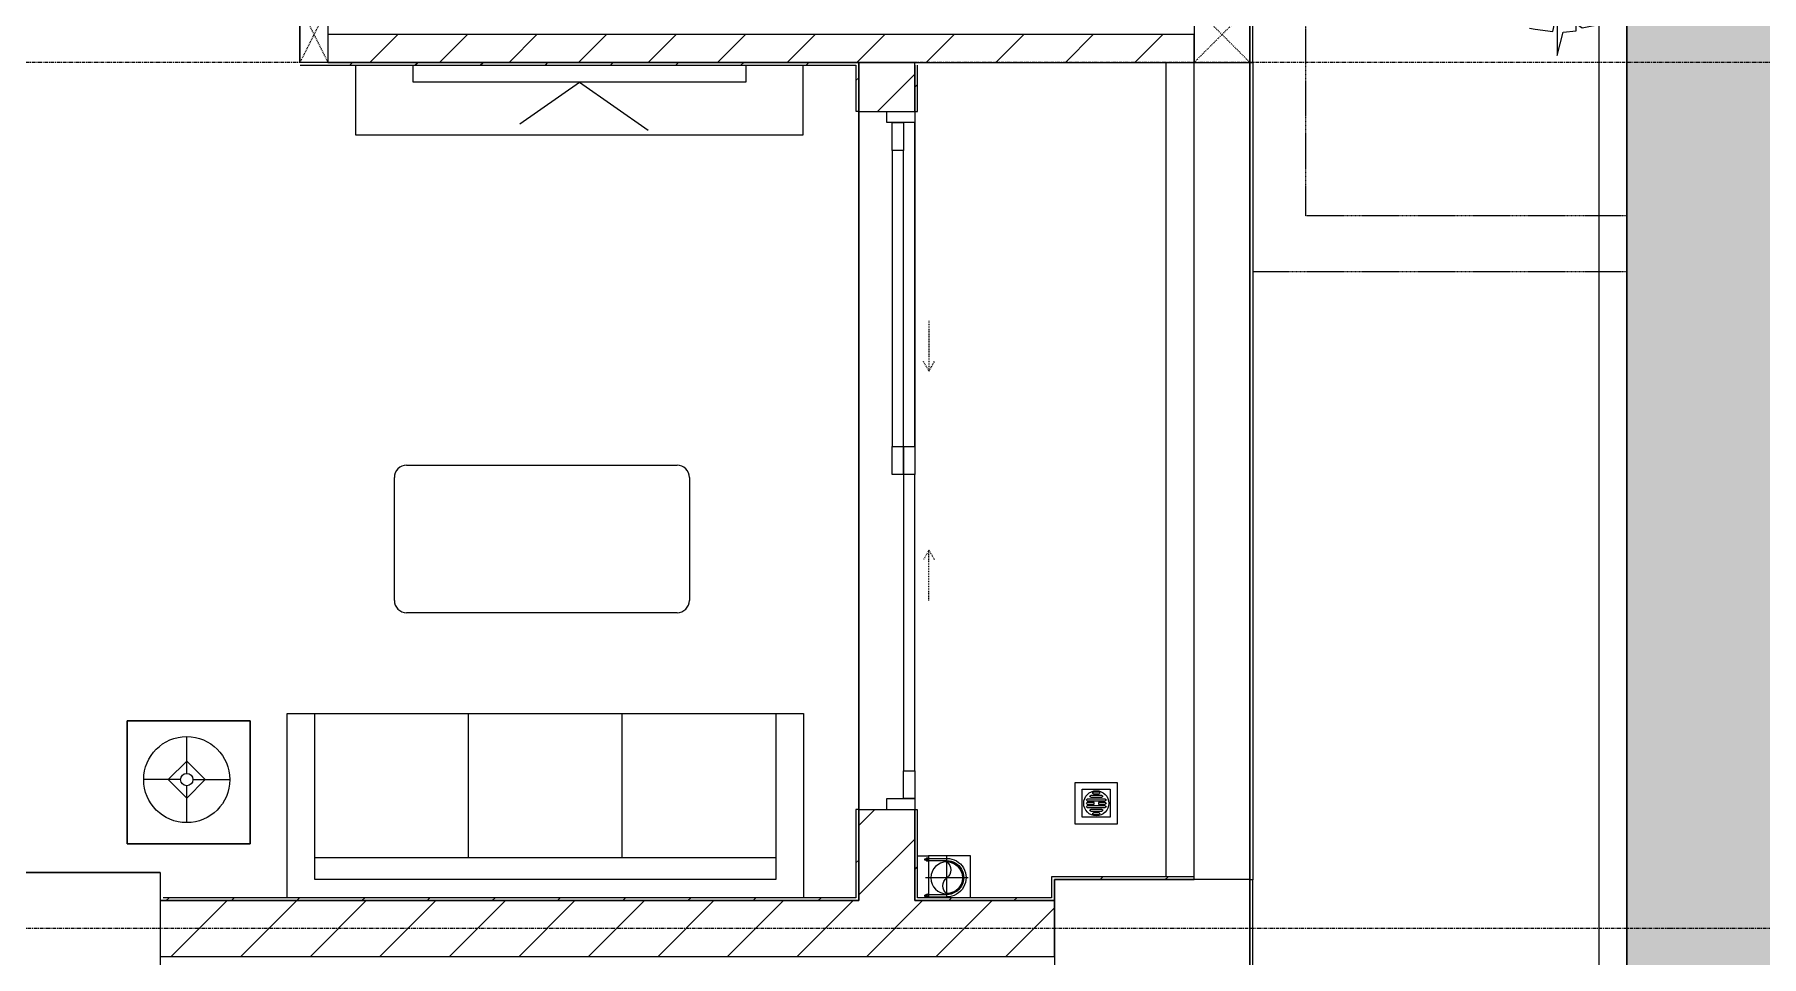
# Model space of a CAD drawing. Header units: millimetres. Extents: x 5357 to 201988, y -16345 to 109895.
# Drawn here: x 122903 to 129083, y 45237 to 48537 of the extents above; entities that cross this region are included whole.
import ezdxf

# ---------------------------------------------------------------- set-up
doc = ezdxf.new("R2010")
doc.units = ezdxf.units.MM
for name, pattern in [('Dash', [6, 3, -3]), ('Grid Line', [22.225, 12.7, -3.175, 3.175, -3.175]), ('IMPORT-CENTER _3_', [10.16, 6.35, -1.27, 1.27, -1.27]), ('IMPORT-NCV_MAT BANG DAM SAN TANG 1$0$BEAM HIDEN_DBIM', [1.5875, 1.058333, -0.529167])]:
    doc.linetypes.add(name, pattern=pattern)
for name, color, linetype, lineweight in [('0-1', 7, 'Continuous', 5), ('A-CLNG', 13, 'Continuous', 9), ('A-DETL-GENF-5', 254, 'Continuous', 9), ('A-DETL-THIN', 151, 'Continuous', 9), ('A-DOOR', 31, 'Continuous', 9), ('A-DOOR-FRAM', 31, 'Continuous', 9), ('A-DOOR-HDLN', 31, 'Dash', 9), ('A-FLOR', 192, 'Continuous', 9), ('A-FLOR-1', 10, 'Continuous', 9), ('A-FLOR-2', 53, 'Continuous', 9), ('A-WALL', 113, 'Continuous', 9), ('A-WALL-1', 9, 'Continuous', 18), ('A-WALL-4', 113, 'Continuous', 18), ('A-WALL-PATT-1', 10, 'Continuous', 9), ('A-WALL-PATT-2', 53, 'Continuous', 9), ('A-WALL-PATT-3', 111, 'Continuous', 9), ('G-IMPT', 8, 'Continuous', 9), ('G-IMPT-2', 8, 'IMPORT-CENTER _3_', 9), ('G-IMPT-3', 8, 'IMPORT-NCV_MAT BANG DAM SAN TANG 1$0$BEAM HIDEN_DBIM', 9), ('I-FURN', 30, 'Continuous', 9), ('I-FURN-1', 53, 'Continuous', 9), ('I-WALL-1', 9, 'Continuous', 18), ('L-PLNT', 71, 'Continuous', 9), ('M-EQPM', 50, 'Continuous', 9), ('S-COLS-2', 9, 'Continuous', 18), ('S-COLS-3', 10, 'Continuous', 9), ('S-COLS-4', 53, 'Continuous', 9), ('S-COLS-5', 52, 'Continuous', 18), ('S-COLS-6', 52, 'Dash', 9), ('S-COLS-HDLN', 52, 'Dash', 9), ('S-COLS-HDLN-1', 53, 'Dash', 9), ('S-GRID-1', 1, 'Grid Line', 9)]:
    doc.layers.add(name, color=color, linetype=linetype, lineweight=lineweight)
pattern_1 = [(45, (0, 0), (-124.4508, 124.4508), [])]
pattern_2 = [(45, (0, 0), (-116.67262, 116.67262), [])]

# ---------------------------------------------------------------- blocks, each defined once
blk = doc.blocks.new('M_Concrete-Rectangular-Column2 - 400x1300-812637-TKCS_MB SÂN ĐƯỜNG NỘI BỘ')
at = {"layer": 'S-COLS-2'}
for p, q in [((-650, 200), (650, 200)), ((-650, -200), (-650, 200)), ((650, 200), (650, -200)), ((650, -200), (-650, -200))]:
    blk.add_line(p, q, dxfattribs=at)
blk = doc.blocks.new('NCV_TKTC_KET CAU_rvt-1-TKCS_MB SÂN ĐƯỜNG NỘI BỘ')
at = {"layer": 'A-FLOR-1'}
blk.add_line((124752.6, 45236.9), (126552.6, 45236.9), dxfattribs=at)
at = {"layer": 'S-COLS-2'}
for p, q in [((127252.6, 45511.9), (126552.6, 45511.9)), ((126552.6, 45511.9), (126552.6, 45161.9)), ((127252.6, 45161.9), (127252.6, 45511.9))]:
    blk.add_line(p, q, dxfattribs=at)
at = {"layer": 'S-COLS-3'}
blk.add_blockref('M_Concrete-Rectangular-Column2 - 400x1300-812637-TKCS_MB SÂN ĐƯỜNG NỘI BỘ', (122702.6, 45336.9), dxfattribs=at)
blk = doc.blocks.new('G1_SOF - BO TRU - 100x200-V107-TKCS_MB SÂN ĐƯỜNG NỘI BỘ')
at = {"layer": 'S-COLS-2'}
for p, q in [((-50, 100), (50, 100)), ((-50, -100), (-50, 100)), ((50, 100), (50, -100)), ((50, -100), (-50, -100))]:
    blk.add_line(p, q, dxfattribs=at)
at = {"layer": 'S-COLS-HDLN-1'}
for p, q in [((50, -100), (-50, 100)), ((-50, -100), (50, 100))]:
    blk.add_line(p, q, dxfattribs=at)
blk = doc.blocks.new('LOBBY_SOFA_1 - LOBBY_SOFA_1-851489-TKCS_MB SÂN ĐƯỜNG NỘI BỘ')
at = {"layer": 'I-FURN'}
for p, q in [((-2128.3, 1548.5), (-1160.3, 1548.5)), ((-2172.3, 1064.5), (-2172.3, 1504.5)), ((-1116.3, 1504.5), (-1116.3, 1064.5)), ((-1160.3, 1020.5), (-2128.3, 1020.5)), ((-2688.2, 633.5), (-3128.2, 633.5)), ((-3128.2, 633.5), (-3128.2, 193.5)), ((-2688.2, 193.5), (-2688.2, 633.5)), ((-2556, 660), (-708, 660)), ((-2556, 0), (-2556, 660)), ((-2457, 66), (-2457, 660)), ((-1907, 143), (-1907, 660)), ((-1357, 143), (-1357, 660)), ((-807, 660), (-807, 66)), ((-708, 660), (-708, 0)), ((-2915.4, 445), (-2915.4, 577)), ((-2981.4, 423), (-2915.4, 489)), ((-2915.4, 489), (-2849.4, 423)), ((-2937.4, 423), (-3069.4, 423)), ((-2915.4, 357), (-2981.4, 423)), ((-2849.4, 423), (-2915.4, 357)), ((-2915.4, 269), (-2915.4, 401)), ((-2893.4, 423), (-2761.4, 423)), ((-3128.2, 193.5), (-2688.2, 193.5)), ((-807, 143), (-2457, 143)), ((-807, 66), (-2457, 66))]:
    blk.add_line(p, q, dxfattribs=at)
for radius in [154, 22]:
    blk.add_circle((-2915.4, 423), radius, dxfattribs=at)
for centre, start, end in [((-2128.3, 1504.5), 90, 180), ((-1160.3, 1504.5), 0, 90), ((-2128.3, 1064.5), 180, 270), ((-1160.3, 1064.5), 270, 0)]:
    blk.add_arc(centre, 44, start, end, dxfattribs=at)
at = {"layer": 'I-FURN-1'}
for p, q in [((-2128.3, 1548.5), (-1160.3, 1548.5)), ((-2172.3, 1064.5), (-2172.3, 1504.5)), ((-1116.3, 1504.5), (-1116.3, 1064.5)), ((-1160.3, 1020.5), (-2128.3, 1020.5)), ((-3128.2, 633.5), (-2688.2, 633.5)), ((-3128.2, 193.5), (-3128.2, 633.5)), ((-2688.2, 633.5), (-2688.2, 193.5)), ((-2556, 660), (-708, 660)), ((-2556, 0), (-2556, 660)), ((-708, 660), (-708, 0)), ((-2688.2, 193.5), (-3128.2, 193.5))]:
    blk.add_line(p, q, dxfattribs=at)
for centre, start, end in [((-2128.3, 1504.5), 90, 180), ((-1160.3, 1504.5), 0, 90), ((-2128.3, 1064.5), 180, 270), ((-1160.3, 1064.5), 270, 0)]:
    blk.add_arc(centre, 44, start, end, dxfattribs=at)
blk = doc.blocks.new('RES_BAN AN - RES_BAN AN-850636-TKCS_MB SÂN ĐƯỜNG NỘI BỘ')
at = {"layer": 'I-FURN-1'}
for p, q in [((0, 250), (1600, 250)), ((0, 0), (0, 250)), ((1600, 250), (1600, 0))]:
    blk.add_line(p, q, dxfattribs=at)
blk = doc.blocks.new('KE TIVI-2 - KE TIVI-2-850637-TKCS_MB SÂN ĐƯỜNG NỘI BỘ')
at = {"layer": 'I-FURN-1'}
for p, q in [((0, 60), (-245.7, 232.1)), ((213, 209.1), (0, 60)), ((-595.6, 60), (595.6, 60)), ((-595.6, 0), (-595.6, 60)), ((595.6, 60), (595.6, 0))]:
    blk.add_line(p, q, dxfattribs=at)
blk = doc.blocks.new('NCV_TKTC_TANG 1_rvt-1-TKCS_MB SÂN ĐƯỜNG NỘI BỘ')
at = {"layer": 'A-WALL-PATT-1'}
h = blk.add_hatch(dxfattribs=at)
h.set_pattern_fill('FP_1', color=256, style=0, pattern_type=2)
h.set_pattern_definition(pattern_1)
h.paths.add_polyline_path([(125852.6, 48436.9), (127052.6, 48436.9), (127052.6, 48536.9), (123952.6, 48536.9), (123952.6, 48436.9), (125190.1, 48436.9)])
at = {"layer": 'A-WALL-PATT-2'}
h = blk.add_hatch(dxfattribs=at)
h.set_pattern_fill('FP_2', color=256, style=0, pattern_type=2)
h.set_pattern_definition(pattern_2)
h.paths.add_polyline_path([(124052.9, 48426.9), (125852.6, 48426.9), (125852.6, 48436.9), (123852.9, 48435.8), (123852.9, 48426.9), (123979.7, 48426.9)])
h = blk.add_hatch(dxfattribs=at)
h.set_pattern_fill('FP_2', color=256, style=0, pattern_type=2)
h.set_pattern_definition(pattern_2)
h.paths.add_polyline_path([(125845.9, 45446.9), (125852.6, 45446.9), (125852.6, 45762.4), (125842.6, 45760.3), (125842.6, 45446.9)])
h.paths.add_polyline_path([(125842.6, 48262.4), (125852.6, 48262.4), (125852.6, 48426.9), (125842.6, 48426.9)])
h = blk.add_hatch(dxfattribs=at)
h.set_pattern_fill('FP_2', color=256, style=0, pattern_type=2)
h.set_pattern_definition(pattern_2)
h.paths.add_polyline_path([(126052.6, 45436.9), (126062.6, 45438.4), (126062.6, 45761.9), (126052.6, 45760.3), (126052.6, 45446.9)])
h.paths.add_polyline_path([(126052.6, 48261.9), (126062.6, 48261.9), (126062.6, 48426.9), (126052.6, 48426.9)])
h = blk.add_hatch(dxfattribs=at)
h.set_pattern_fill('FP_2', color=256, style=0, pattern_type=2)
h.set_pattern_definition(pattern_2)
h.paths.add_polyline_path([(127052.6, 45511.9), (127052.6, 45521.9), (126542.6, 45521.9), (126542.6, 45511.9), (127052.4, 45511.9)])
h = blk.add_hatch(dxfattribs=at)
h.set_pattern_fill('FP_2', color=256, style=0, pattern_type=2)
h.set_pattern_definition(pattern_2)
h.paths.add_polyline_path([(124201.8, 45436.9), (125852.6, 45436.9), (125852.6, 45446.9), (123352.6, 45446.9), (123352.6, 45436.9), (123979.7, 45436.9)])
h = blk.add_hatch(dxfattribs=at)
h.set_pattern_fill('FP_2', color=256, style=0, pattern_type=2)
h.set_pattern_definition(pattern_2)
h.paths.add_polyline_path([(126400.6, 45436.9), (126552.6, 45436.9), (126552.6, 45446.9), (126062.6, 45446.9), (126062.6, 45436.9)])
at = {"layer": 'A-FLOR-1'}
for p, q in [((123852.6, 48636.9), (123852.6, 48436.9)), ((125852.6, 48260.3), (125852.6, 45762.4)), ((125852.6, 45762.4), (125852.6, 48260.3)), ((123352.6, 45536.9), (122052.6, 45536.9))]:
    blk.add_line(p, q, dxfattribs=at)
at = {"layer": 'A-FLOR-2'}
for p, q in [((125852.6, 45762.4), (125852.6, 48261.9)), ((125952.6, 48260.3), (125852.6, 48260.3)), ((125852.6, 48260.3), (125852.6, 45762.4)), ((126052.6, 47061.9), (126052.6, 48221.9))]:
    blk.add_line(p, q, dxfattribs=at)
at = {"layer": 'A-WALL-1'}
for p, q in [((127052.6, 48536.9), (123952.6, 48536.9)), ((127052.6, 48436.9), (127052.6, 48536.9)), ((123952.6, 48436.9), (127052.6, 48436.9))]:
    blk.add_line(p, q, dxfattribs=at)
at = {"layer": 'I-WALL-1'}
for p, q in [((123852.9, 48426.9), (125842.6, 48426.9)), ((125852.6, 48436.9), (123952.6, 48436.9)), ((125842.6, 48426.9), (125842.6, 48262.4)), ((125852.6, 48426.9), (125852.6, 48436.9)), ((125852.6, 48262.4), (125852.6, 48426.9)), ((126052.6, 48426.9), (126052.6, 48261.9)), ((126062.6, 48261.9), (126062.6, 48426.9)), ((125842.6, 48262.4), (125852.6, 48262.4)), ((126052.6, 48261.9), (126062.6, 48261.9)), ((125842.6, 45762.4), (125842.6, 45446.9)), ((125852.6, 45762.4), (125842.6, 45762.4)), ((125852.6, 45446.9), (125852.6, 45762.4)), ((126052.6, 45761.9), (126052.6, 45436.9)), ((126062.6, 45761.9), (126052.6, 45761.9)), ((126062.6, 45446.9), (126062.6, 45761.9)), ((127052.6, 45521.9), (126542.6, 45521.9)), ((126542.6, 45521.9), (126542.6, 45511.9)), ((126542.6, 45511.9), (126542.6, 45446.9)), ((126552.6, 45511.9), (127052.6, 45511.9)), ((126552.6, 45446.9), (126552.6, 45511.9)), ((127052.6, 45511.9), (127052.6, 45521.9)), ((123352.6, 45436.9), (125852.6, 45436.9)), ((125842.6, 45446.9), (123362.6, 45446.9)), ((125852.6, 45436.9), (125852.6, 45446.9)), ((126052.6, 45436.9), (126062.6, 45436.9)), ((126542.6, 45446.9), (126062.6, 45446.9)), ((126062.6, 45436.9), (126552.6, 45436.9)), ((126552.6, 45436.9), (126552.6, 45446.9))]:
    blk.add_line(p, q, dxfattribs=at)
at = {"layer": 'I-FURN-1', "rotation": 180}
for name, p in [('RES_BAN AN - RES_BAN AN-850636-TKCS_MB SÂN ĐƯỜNG NỘI BỘ', (125652.9, 48426.9)), ('KE TIVI-2 - KE TIVI-2-850637-TKCS_MB SÂN ĐƯỜNG NỘI BỘ', (124852.9, 48426.9))]:
    blk.add_blockref(name, p, dxfattribs=at)
at = {"layer": 'I-FURN-1'}
blk.add_blockref('LOBBY_SOFA_1 - LOBBY_SOFA_1-851489-TKCS_MB SÂN ĐƯỜNG NỘI BỘ', (126362.6, 45446.9), dxfattribs=at)
at = {"layer": 'S-COLS-4', "rotation": 180}
blk.add_blockref('G1_SOF - BO TRU - 100x200-V107-TKCS_MB SÂN ĐƯỜNG NỘI BỘ', (123902.6, 48536.9), dxfattribs=at)
blk = doc.blocks.new('TKTC_XREF_251221_MB TANG 1 - TKTC_XREF_260130_MB TANG 1_dwg_THU NUOC - THU NUOC-444531-TKCS_MB TẦNG 1-4202124-TKCS_MB SÂN ĐƯỜNG NỘI BỘ')
at = {"layer": 'M-EQPM'}
for p, q in [((-23.3, 10.8), (40.9, 10.8)), ((40.9, 4.8), (-23.3, 4.8)), ((-11, 23.3), (28.5, 23.3)), ((28.5, 17.3), (-11, 17.3)), ((-1.1, 35.6), (18.5, 35.6)), ((18.5, 29.6), (-1.1, 29.6)), ((-23.3, -13.6), (40.9, -13.6)), ((40.9, -19.6), (-23.3, -19.6)), ((-11, -26.1), (28.5, -26.1)), ((28.5, -32.1), (-11, -32.1)), ((-1.1, -38.5), (18.5, -38.5)), ((18.5, -44.5), (-1.1, -44.5))]:
    blk.add_line(p, q, dxfattribs=at)
at = {"layer": 'M-EQPM', "flags": 128}
for points in [[(83.7, -79.4), (83.7, 70.6), (-66.3, 70.6), (-66.3, -79.4)], [(58.7, -54.4), (58.7, 45.6), (-41.3, 45.6), (-41.3, -54.4)]]:
    blk.add_lwpolyline(points, close=True, dxfattribs=at)
for points in [[(-23.3, -1.2), (0.7, -1.2), (0.7, -7.2), (-23.3, -7.2)], [(40.9, -7.2), (16.7, -7.2), (16.7, -1.2), (40.9, -1.2)]]:
    blk.add_lwpolyline(points, dxfattribs=at)
at = {"layer": 'M-EQPM'}
for centre, radius, start, end in [((8.7, -4.4), 45, 360, 180), ((8.7, -4.4), 45, 360, 180), ((-23.3, 7.8), 3, 90, 270), ((-11, 20.3), 3, 90, 270), ((-1.1, 32.6), 3, 90, 270), ((18.5, 32.6), 3, 270, 90), ((28.5, 20.3), 3, 270, 90), ((40.9, 7.8), 3, 270, 90), ((8.7, -4.4), 45, 180, 360), ((8.7, -4.4), 45, 180, 360), ((-23.3, -4.2), 3, 90, 270), ((-23.3, -16.6), 3, 90, 270), ((-11, -29.1), 3, 90, 270), ((-1.1, -41.5), 3, 90, 270), ((18.5, -41.5), 3, 270, 90), ((28.5, -29.1), 3, 270, 90), ((40.9, -4.2), 3, 270, 90), ((40.9, -16.6), 3, 270, 90)]:
    blk.add_arc(centre, radius, start, end, dxfattribs=at)
blk = doc.blocks.new('TKTC_XREF_251221_MB TANG 1 - TKTC_XREF_260130_MB TANG 1_dwg_CUM U_DN100-V301-TKCS_MB SÂN ĐƯỜNG NỘI BỘ')
at = {"layer": 'G-IMPT'}
for p, q in [((-79.1, 66.6), (-79.1, 63.4)), ((-76.6, 66.6), (-76.6, 63.4)), ((-74.6, 66.6), (-74.6, 63.4)), ((-72.7, 69.3), (-72.7, 60.7)), ((-66.9, 67.9), (-71.7, 67.9)), ((-66.9, 62.1), (-71.7, 62.1)), ((-66.9, 70.8), (-66.9, 72.7)), ((-65, 69), (0, 69)), ((-72.7, -60.7), (-72.7, -69.3)), ((-79.1, -63.4), (-79.1, -66.6)), ((-76.6, -63.4), (-76.6, -66.6)), ((-74.6, -63.4), (-74.6, -66.6)), ((-66.9, -62.1), (-71.7, -62.1)), ((-66.9, -67.9), (-71.7, -67.9)), ((-65, -69), (0, -69))]:
    blk.add_line(p, q, dxfattribs=at)
at = {"layer": 'G-IMPT', "flags": 128}
for points in [[(-72.7, 67.6), (-78.1, 67.6), (-78.1, 62.4), (-72.7, 62.4)], [(-71.7, 59.2), (-66.9, 59.2), (-66.9, 70.8), (-71.7, 70.8)], [(-65, 72.5), (-65, 57.3), (-66.9, 57.3), (-66.9, 59.2)], [(-65, 61), (0, 61), (0, 57)], [(-71.7, -70.8), (-66.9, -70.8), (-66.9, -59.2), (-71.7, -59.2)], [(-66.9, -59.2), (-66.9, -57.3), (-65, -57.3), (-65, -72.7), (-66.9, -72.7), (-66.9, -70.8)], [(-65, -61), (0, -61), (0, -57)], [(-72.7, -62.4), (-78.1, -62.4), (-78.1, -67.6), (-72.7, -67.6)]]:
    blk.add_lwpolyline(points, dxfattribs=at)
at = {"layer": 'G-IMPT'}
for centre, radius, start, end in [((-78.1, 66.6), 0.96, 90, 180), ((-78.1, 63.4), 0.96, 180, 270), ((-71.1, 69.3), 1.56, 112.61986, 247.38014), ((-67.9, 65), 4.8, 143.1301, 216.8699), ((-71.1, 60.7), 1.56, 112.61986, 247.38014), ((0, 0), 69, 270, 90), ((0, 0), 61, 270, 90), ((0, 0), 57, 270, 90), ((-71.1, -60.7), 1.56, 112.61986, 247.38014), ((-78.1, -63.4), 0.96, 90, 180), ((-78.1, -66.6), 0.96, 180, 270), ((-67.9, -65), 4.8, 143.1301, 216.8699), ((-71.1, -69.3), 1.56, 112.61986, 247.38014)]:
    blk.add_arc(centre, radius, start, end, dxfattribs=at)
blk = doc.blocks.new('TKTC_XREF_251221_MB TANG 1 - TKTC_XREF_260130_MB TANG 1_dwg_$cc-V302-TKCS_MB SÂN ĐƯỜNG NỘI BỘ')
at = {"layer": 'G-IMPT'}
blk.add_circle((0, 0), 0.5, dxfattribs=at)
for centre, radius, start, end in [((0, 0), 0.5, 90, 270), ((0.188, 0.25), 0.313, 126.8699, 233.1301), ((-0.188, -0.25), 0.313, 306.8699, 53.1301)]:
    blk.add_arc(centre, radius, start, end, dxfattribs=at)
at = {"layer": 'G-IMPT-2'}
for p, q in [((0, -0.628), (0, 0.673)), ((-0.673, 0), (0.673, 0))]:
    blk.add_line(p, q, dxfattribs=at)
blk = doc.blocks.new('TKTC_XREF_251221_MB TANG 1 - TKTC_XREF_260130_MB TANG 1_dwg-4202109-TKCS_MB SÂN ĐƯỜNG NỘI BỘ')
at = {"layer": 'G-IMPT', "flags": 128}
for points in [[(-77089.1, -355749.4), (-77049.2, -355749.7), (-77049.2, -355899.7)], [(-76899.4, -355899.7), (-76899.4, -355749.5), (-77049.1, -355749.5), (-77049.1, -355899.7)]]:
    blk.add_lwpolyline(points, dxfattribs=at)
at = {"extrusion": (0, 0, -1), "zscale": -1}
blk.add_blockref('TKTC_XREF_251221_MB TANG 1 - TKTC_XREF_260130_MB TANG 1_dwg_THU NUOC - THU NUOC-444531-TKCS_MB TẦNG 1-4202124-TKCS_MB SÂN ĐƯỜNG NỘI BỘ', (76440.4, -355557), dxfattribs=at)
at = {"extrusion": (0, 0, -1)}
for name, p, xscale, yscale, zscale, rotation in [('TKTC_XREF_251221_MB TANG 1 - TKTC_XREF_260130_MB TANG 1_dwg_CUM U_DN100-V301-TKCS_MB SÂN ĐƯỜNG NỘI BỘ', (76984.1, -355827.4), 0.9975000000000006, 0.9975000000000006, -0.9975000000000006, 180.000991338195), ('TKTC_XREF_251221_MB TANG 1 - TKTC_XREF_260130_MB TANG 1_dwg_$cc-V302-TKCS_MB SÂN ĐƯỜNG NỘI BỘ', (76984.1, -355828.3), 113.7150000000073, 113.7150000000073, -113.7150000000073, 359.9990086636432)]:
    blk.add_blockref(name, p, dxfattribs=dict(at, xscale=xscale, yscale=yscale, zscale=zscale, rotation=rotation))
blk = doc.blocks.new('TKTC_XREF_251221_MB TANG 1 - TKTC_XREF_251221_MB TANG 1-2038492-TKCS_MB SÂN ĐƯỜNG NỘI BỘ')
blk.add_blockref('TKTC_XREF_251221_MB TANG 1 - TKTC_XREF_260130_MB TANG 1_dwg-4202109-TKCS_MB SÂN ĐƯỜNG NỘI BỘ', (169499.1, 384109.7))
blk = doc.blocks.new('CAY MAI VAN PHUC - CAY DUC SOC_dwg-2256080-TKCS_MB SÂN ĐƯỜNG NỘI BỘ')
at = {"layer": 'G-IMPT', "flags": 128}
for points in [[(458.4, 173.8), (438.5, 240.3), (365.3, 207.1), (538.2, 340), (411.9, 266.9)], [(-126.1, -465.5), (-100.2, -470.7), (-19.9, -481.4), (-0.5, -390.9), (-0.5, -590.3), (26.2, -484), (86, -477.3), (86, -444.1), (112.6, -464), (212.4, -444.1), (192.4, -404.2), (225.7, -417.5), (278.9, -384.3), (199.1, -191.6), (305.5, -371), (338.7, -337.8), (312.1, -291.3), (365.3, -324.5), (405.2, -264.7), (498.3, -311.2), (425.2, -244.8), (451.8, -204.9), (405.2, -171.7), (471.7, -191.6), (465.1, -171.7), (485, -98.6), (491.7, -25.5), (272.2, -25.5), (677.9, -18.8), (491.7, -5.6), (478.4, 54.2), (391.9, 54.2), (478.4, 74.2), (458.8, 172.2)]]:
    blk.add_lwpolyline(points, dxfattribs=at)
blk = doc.blocks.new('CAY MAI VAN PHUC - CAY BONG TRANG-2256081-TKCS_MB SÂN ĐƯỜNG NỘI BỘ')
at = {"xscale": 0.7894736842105263, "yscale": 0.7894736842105263, "zscale": 0.7894736842105263}
blk.add_blockref('CAY MAI VAN PHUC - CAY DUC SOC_dwg-2256080-TKCS_MB SÂN ĐƯỜNG NỘI BỘ', (0, 0), dxfattribs=at)
blk = doc.blocks.new('TKCS_NAP THAM BE TU HOAI 1_260107 - TKCS_XREF_251221_NAP THAM BE TU HOAI 1_dwg-V990-TKCS_MB SÂN ĐƯỜNG NỘI BỘ')
at = {"layer": 'G-IMPT'}
for p, q in [((-169657.4, 148869.5), (-170240.8, 148286.2)), ((-170240.8, 148869.5), (-169657.4, 148286.2)), ((-169657.4, 147068), (-170240.7, 146484.6)), ((-170240.7, 147068), (-169657.4, 146484.6))]:
    blk.add_line(p, q, dxfattribs=at)
at = {"layer": 'G-IMPT', "flags": 128}
for points in [[(-169649.1, 148277.8), (-170249.1, 148277.8), (-170249.1, 148877.8), (-169649.1, 148877.8)], [(-169699.1, 148327.8), (-170199.1, 148327.8), (-170199.1, 148827.8), (-169699.1, 148827.8)], [(-169649, 146476.3), (-170249, 146476.3), (-170249, 147076.3), (-169649, 147076.3)], [(-169699, 146526.3), (-170199, 146526.3), (-170199, 147026.3), (-169699, 147026.3)]]:
    blk.add_lwpolyline(points, close=True, dxfattribs=at)
at = {"layer": 'G-IMPT-3'}
for p, q in [((-170848, 147227.9), (-169699, 147227.9)), ((-170848, 147027.9), (-169699, 147027.9)), ((-170848, 144227.9), (-169509, 144227.9))]:
    blk.add_line(p, q, dxfattribs=at)
at = {"layer": 'G-IMPT-3', "flags": 128}
for points in [[(-169499, 148277.5), (-169499, 149027.9), (-170848, 149027.9)], [(-170848, 144427.9), (-169699, 144427.9), (-169699, 148827.9), (-170848, 148827.9)]]:
    blk.add_lwpolyline(points, dxfattribs=at)
blk = doc.blocks.new('TKCS_NAP THAM BE TU HOAI 1_260107 - NẮP THĂM BỂ XLNT-2658699-TKCS_MB SÂN ĐƯỜNG NỘI BỘ')
at = {"extrusion": (0, 0, -1), "zscale": -1, "rotation": 180}
blk.add_blockref('TKCS_NAP THAM BE TU HOAI 1_260107 - TKCS_XREF_251221_NAP THAM BE TU HOAI 1_dwg-V990-TKCS_MB SÂN ĐƯỜNG NỘI BỘ', (-173899, 144227.9), dxfattribs=at)
blk = doc.blocks.new('G1_SOF - BO TRU - 200x200-3051103-TKCS_MB SÂN ĐƯỜNG NỘI BỘ')
at = {"layer": 'S-COLS-HDLN'}
for p, q in [((-100, -100), (100, 100)), ((100, -100), (-100, 100))]:
    blk.add_line(p, q, dxfattribs=at)
blk = doc.blocks.new('DEG_02-DEG_03 - DEG_02-2500x2400mm-CỬA ĐI 02 CÁNH TRƯỢT-841416-TKCS_MB SÂN ĐƯỜNG NỘI BỘ')
at = {"layer": 'A-DOOR'}
for p, q in [((-1210, -100), (-1210, -60)), ((-1210, -60), (-1110, -60)), ((-1110, -60), (-1110, -100)), ((-50, -60), (-1110, -60)), ((-50, -60), (-50, -20)), ((-50, -20), (50, -20)), ((50, -60), (-50, -60)), ((-50, -100), (-50, -60)), ((-50, -60), (50, -60)), ((50, -20), (50, -60)), ((1110, -20), (50, -20)), ((50, -60), (1110, -60)), ((50, -60), (50, -100)), ((1110, -60), (1110, -20)), ((1110, -20), (1210, -20)), ((1210, -60), (1110, -60)), ((1210, -20), (1210, -60)), ((-1110, -100), (-1210, -100)), ((-1110, -100), (-50, -100)), ((50, -100), (-50, -100))]:
    blk.add_line(p, q, dxfattribs=at)
at = {"layer": 'A-DOOR-FRAM'}
for p, q in [((-1250, 0), (-1210, 0)), ((-1250, -100), (-1250, 0)), ((-1210, 0), (-1210, -100)), ((1210, -100), (1210, 0)), ((1210, 0), (1250, 0)), ((1250, 0), (1250, -100)), ((-1210, -100), (-1250, -100)), ((1250, -100), (1210, -100))]:
    blk.add_line(p, q, dxfattribs=at)
at = {"layer": 'A-DOOR-HDLN'}
for p, q in [((-500.4, -151.1), (-320.4, -151.1)), ((-320.4, -151.1), (-355, -131.1)), ((-320.4, -151.1), (-355, -171.1)), ((320.4, -151.1), (355, -131.1)), ((320.4, -151.1), (355, -171.1)), ((500.4, -151.1), (320.4, -151.1))]:
    blk.add_line(p, q, dxfattribs=at)

msp = doc.modelspace()

# ---------------------------------------------------------------- hatches: boundary and pattern name
at = {"layer": 'A-DETL-GENF-5'}
h = msp.add_hatch(color=256, dxfattribs=at)
h.paths.add_polyline_path([(132236, 13236.9), (133801.5, 14802.4), (133801.5, 40386.3), (133808.2, 40474.6), (133827.9, 40561), (133860.2, 40643.9), (133904.8, 40721.5), (133956, 40787.2), (134018.7, 40847.3), (134092.5, 40899.5), (134160.4, 40935.1), (134241.9, 40964.1), (134330, 40981.2), (134432.3, 40986.3), (134801.5, 40986.3), (134801.5, 45986.3), (134601.6, 45986.3), (134601.5, 61486.3), (134401.5, 61486.3), (134313.2, 61493.1), (134226.8, 61512.7), (134143.9, 61545.1), (134066.3, 61589.7), (134000.6, 61640.8), (133944.1, 61698.6), (133893.1, 61768.6), (133852.7, 61845.2), (133823.7, 61926.8), (133806.6, 62014.8), (133801.5, 62086.3), (133801.5, 77711.3), (128195.8, 83316.9), (86052.6, 83316.9), (85953.7, 83323), (85845.1, 83344.4), (85752.8, 83374.4), (85658.2, 83419.1), (85576.4, 83470.6), (85501.2, 83531.3), (85433.6, 83600.5), (85374.7, 83677.1), (85325.2, 83760.2), (85284.4, 83853), (85256.2, 83945.7), (85239.1, 84041.7), (85232.6, 84118.2), (85152.6, 84118.2), (85152.6, 84418.2), (75352.6, 84418.2), (75352.6, 81418.2), (69152.6, 81418.5), (69152.6, 83336.9), (32729.3, 83336.9), (27103.5, 77711.1), (27101.8, 62062.3), (27096.8, 61998.1), (27077.1, 61911.7), (27044.7, 61828.8), (27000.2, 61751.1), (26945.4, 61681.8), (26886.3, 61625.3), (26812.5, 61573.2), (26744.6, 61537.5), (26663, 61508.6), (26575, 61491.5), (26488.1, 61486.3), (26303.5, 61486.3), (26303.5, 45986.3), (26103.5, 45986.3), (26103.5, 40986.3), (26503.5, 40986.3), (26588.9, 40980.2), (26672.5, 40962), (26752.7, 40932.1), (26836.7, 40884.5), (26908, 40828.2), (26964.5, 40769.2), (27016.7, 40695.3), (27049.3, 40635.6), (27082.4, 40540.8), (27097.9, 40464.6), (27103.5, 40364.8), (27103.5, 14802.6), (28669.1, 13236.9), (71452.6, 13236.9), (71452.6, 14388.2), (89452.6, 14388.2), (89452.6, 13236.9), (132227.7, 13236.9)])
h.paths.add_polyline_path([(100252.5, 47586.7), (100252.4, 47586.7), (100250, 47595.4)])
h.paths.add_polyline_path([(100252.5, 47586.7), (100252.5, 47586.7), (100250.1, 47595.4)])
h.paths.add_polyline_path([(44469.2, 17235.3), (32103.5, 17236.9), (31986.8, 17244), (31881, 17262), (31773.2, 17293.1), (31667.9, 17336.9), (31571.4, 17390.3), (31467.1, 17466.6), (31381.6, 17546.4), (31313.9, 17624.5), (31248.3, 17720.2), (31202.4, 17803.3), (31159.6, 17906.7), (31126, 18029.7), (31109.8, 18125), (31103.5, 18236.9), (31104.4, 40399.4), (31112.2, 40483.5), (31131.6, 40565.6), (31162.4, 40644.2), (31205.3, 40719.5), (31261.6, 40790.8), (31320.7, 40847.3), (31394.5, 40899.5), (31458.2, 40933.6), (31537.5, 40962.7), (31620.5, 40980.4), (31703.5, 40986.3), (32303.5, 40988), (32303.5, 61486.3), (31703.5, 61486.3), (31618.1, 61492.4), (31534.5, 61510.6), (31454.3, 61540.6), (31372.8, 61586.3), (31304, 61639.4), (31242.5, 61703.5), (31190.3, 61777.4), (31157.7, 61837.1), (31127.8, 61917.3), (31109.6, 62000.9), (31103.5, 62086.3), (31105.5, 74429.2), (31110.1, 74600.4), (31133.3, 74883.6), (31163.1, 75112.3), (31209.8, 75367.9), (31265.3, 75604.9), (31320.6, 75803.8), (31398.6, 76038.7), (31488.1, 76269.3), (31600.6, 76518.6), (31704.3, 76722.2), (31819.2, 76924.3), (31946.2, 77124.8), (32106, 77349.2), (32238.4, 77518.9), (32398.7, 77704.7), (32592.1, 77905.4), (32745.7, 78051.7), (32967.4, 78240), (33156.7, 78385.3), (33353.1, 78521.6), (33556.2, 78648.7), (33765.7, 78766.2), (33981, 78873.7), (34201.8, 78970.8), (34427.5, 79057.5), (34697, 79144.1), (34892, 79197.9), (35170.6, 79258.2), (35410.6, 79297.8), (35618.1, 79323.2), (35858.2, 79340.9), (36103.5, 79346.9), (60561.6, 79346.6), (60762.3, 79337.6), (60915.9, 79321.3), (61095.3, 79289.5), (61287.1, 79240.5), (61450.5, 79186.8), (61614.1, 79120.5), (61778.1, 79040.4), (61935.9, 78949.1), (62087, 78847), (62225.3, 78739.2), (62349.8, 78628.6), (62476.1, 78500), (62596.4, 78358.8), (62700.9, 78217.6), (62790.1, 78079.6), (62873.3, 77930.7), (62948.9, 77770.6), (63013.5, 77605.7), (63066.8, 77436.8), (63113.3, 77236.8), (63141.5, 77060.8), (63157.5, 76885.4), (63162.6, 76736.9), (63162.6, 75418.2), (75662.6, 75418.2), (75662.6, 69741.9), (63162.6, 69741.9), (63161.2, 56262.3), (63152.6, 56152.5), (63134.5, 56053.3), (63105.2, 55953), (63052.6, 55832.6), (62999.3, 55740.2), (62929.8, 55646.5), (62852.9, 55564.2), (62773.7, 55495.7), (62679.3, 55431.1), (62582.9, 55379.7), (62480.3, 55338.8), (62374.7, 55309.6), (62253.3, 55291.4), (62152.6, 55286.3), (60652.6, 55286.3), (60652.6, 47586.3), (100252.6, 47586.7), (100252.6, 55286.3), (98742.6, 55286.3), (98621.7, 55294.1), (98499.2, 55317.4), (98412.3, 55342.4), (98296.7, 55392), (98210.5, 55439.6), (98119.1, 55504.5), (98021.3, 55595.1), (97952.5, 55674.5), (97891.7, 55761.7), (97840.1, 55856.1), (97798.4, 55956.9), (97763.9, 56086), (97748.9, 56174.4), (97742.6, 56287), (97742.6, 69741.9), (85242.6, 69741.9), (85242.6, 75418.2), (97742.6, 75418.2), (97742.6, 76818.2), (97752.3, 77032.1), (97770.9, 77197.1), (97802.5, 77371.3), (97845.9, 77542.9), (97906.6, 77726.2), (97974.4, 77891.2), (98053.4, 78051.4), (98141.7, 78203.5), (98240, 78349.4), (98348, 78488.3), (98465, 78619.6), (98590.7, 78742.8), (98724.3, 78857.2), (98865.9, 78962.6), (99013.3, 79057.7), (99167.2, 79142.9), (99345.6, 79225.1), (99490.5, 79281.3), (99658.5, 79333.9), (99829.6, 79375), (100033.7, 79407.7), (100179, 79422.3), (100376.3, 79428.2), (124801.6, 79428.2), (125047, 79422.2), (125291.7, 79404.2), (125535.3, 79374.1), (125823.7, 79321.7), (126019, 79277.7), (126278.2, 79204.6), (126523.2, 79121.6), (126734, 79039.2), (126971.7, 78931.9), (127196.1, 78816.6), (127393.6, 78703.3), (127611, 78563.4), (127801.6, 78427.5), (127993.4, 78276.2), (128178.2, 78115.2), (128353.1, 77947), (128519.5, 77770.8), (128676.4, 77587.7), (128821.4, 77401.4), (128967.3, 77192.9), (129098.8, 76983.6), (129226.1, 76755.7), (129330.6, 76545.6), (129430.3, 76317.7), (129518.8, 76084.2), (129595.9, 75845.1), (129661.5, 75599.9), (129710.2, 75376.7), (129747.5, 75161.9), (129779.3, 74894.4), (129795.6, 74673.6), (129801.6, 74336.9), (129799.9, 62062.3), (129793, 61989.2), (129773.5, 61907.1), (129742.7, 61828.5), (129701.2, 61755), (129643.5, 61681.8), (129584.4, 61625.3), (129510.6, 61573.2), (129446.9, 61539.1), (129367.6, 61510), (129284.7, 61492.3), (129201.6, 61486.3), (128601.6, 61486.3), (128601.6, 40986.3), (129201.6, 40986.3), (129287, 40980.2), (129370.7, 40962), (129450.9, 40932.1), (129526, 40891.1), (129602.5, 40831.8), (129662.6, 40769.2), (129714.8, 40695.3), (129747.4, 40635.6), (129777.3, 40555.4), (129795.5, 40471.7), (129801.6, 40364.8), (129801.6, 18236.9), (129795.3, 18125), (129771.7, 17997.6), (129745.5, 17906.7), (129701.6, 17801.3), (129648.4, 17704.9), (129571.9, 17600.5), (129500.8, 17522.8), (129414.1, 17447.3), (129318.3, 17381.7), (129216.5, 17328.1), (129113.4, 17287.7), (129011.5, 17259.9), (128891.6, 17242), (128801.6, 17236.9), (116102.6, 17236.9), (116102.6, 20888.2), (44802.6, 20888.2), (44802.6, 17235.3), (44602.6, 17235.3)])
h.paths.add_polyline_path([(31669.6, 17293), (31669.6, 17293.1), (31669.6, 17303.8)])
h.paths.add_polyline_path([(89702.6, 58586.3), (69202.6, 58586.3), (69202.6, 64335.3), (91702.6, 64335.3), (91702.6, 58586.3), (90087.6, 58586.3)])
h = msp.add_hatch(dxfattribs=at)
h.set_pattern_fill('FP_7', color=256, style=0, pattern_type=2)
h.set_pattern_definition([(0, (0, 0), (1788.16, 447.04), [73.762, -1267.358, 73.762, -1267.358, -7152.64]), (0, (0, 0), (1788.16, 447.04), [-2682.24, 73.762, -2608.478, 73.762, -1267.358, -3129.28]), (0, (0, 0), (1788.16, 447.04), [-6705.6, 73.762, -820.318, 73.762, -2161.438]), (120, (670.56, 223.5), (-1281.228, 1325.072), [73.762, -1267.358, 73.762, -8419.998]), (120, (670.56, 223.5), (-1281.228, 1325.072), [-1414.882, -1267.358, 73.762, -2608.478, -4470.4]), (120, (670.56, 223.5), (-1281.228, 1325.072), [-5364.48, 73.762, -1267.358, 73.762, -3055.518]), (120, (670.56, 223.5), (-1281.228, 1325.072), [-6779.362, -820.318, 73.762, -2161.438]), (240, (894.1, 1117.6), (-506.932, -1772.112), [73.762, -1267.358, 73.762, -8419.998]), (240, (894.1, 1117.6), (-506.932, -1772.112), [-1414.882, -1267.358, 73.762, -2608.478, -4470.4]), (240, (894.1, 1117.6), (-506.932, -1772.112), [-5364.48, 73.762, -1267.358, 73.762, -3055.518]), (240, (894.1, 1117.6), (-506.932, -1772.112), [-6779.362, -820.318, 73.762, -2161.438])])
h.paths.add_polyline_path([(132236, 13236.9), (133801.5, 14802.4), (133801.5, 40386.3), (133808.2, 40474.6), (133827.9, 40561), (133860.2, 40643.9), (133904.8, 40721.5), (133956, 40787.2), (134018.7, 40847.3), (134092.5, 40899.5), (134160.4, 40935.1), (134241.9, 40964.1), (134330, 40981.2), (134432.3, 40986.3), (134801.5, 40986.3), (134801.5, 45986.3), (134601.6, 45986.3), (134601.5, 61486.3), (134401.5, 61486.3), (134313.2, 61493.1), (134226.8, 61512.7), (134143.9, 61545.1), (134066.3, 61589.7), (134000.6, 61640.8), (133944.1, 61698.6), (133893.1, 61768.6), (133852.7, 61845.2), (133823.7, 61926.8), (133806.6, 62014.8), (133801.5, 62086.3), (133801.5, 77711.3), (128195.8, 83316.9), (86052.6, 83316.9), (85953.7, 83323), (85845.1, 83344.4), (85752.8, 83374.4), (85658.2, 83419.1), (85576.4, 83470.6), (85501.2, 83531.3), (85433.6, 83600.5), (85374.7, 83677.1), (85325.2, 83760.2), (85284.4, 83853), (85256.2, 83945.7), (85239.1, 84041.7), (85232.6, 84118.2), (85152.6, 84118.2), (85152.6, 84418.2), (75352.6, 84418.2), (75352.6, 81418.2), (69152.6, 81418.5), (69152.6, 83336.9), (32729.3, 83336.9), (27103.5, 77711.1), (27101.8, 62062.3), (27096.8, 61998.1), (27077.1, 61911.7), (27044.7, 61828.8), (27000.2, 61751.1), (26945.4, 61681.8), (26886.3, 61625.3), (26812.5, 61573.2), (26744.6, 61537.5), (26663, 61508.6), (26575, 61491.5), (26488.1, 61486.3), (26303.5, 61486.3), (26303.5, 45986.3), (26103.5, 45986.3), (26103.5, 40986.3), (26503.5, 40986.3), (26588.9, 40980.2), (26672.5, 40962), (26752.7, 40932.1), (26836.7, 40884.5), (26908, 40828.2), (26964.5, 40769.2), (27016.7, 40695.3), (27049.3, 40635.6), (27082.4, 40540.8), (27097.9, 40464.6), (27103.5, 40364.8), (27103.5, 14802.6), (28669.1, 13236.9), (71452.6, 13236.9), (71452.6, 14388.2), (89452.6, 14388.2), (89452.6, 13236.9), (132227.7, 13236.9)])
h.paths.add_polyline_path([(100252.5, 47586.7), (100252.4, 47586.7), (100250, 47595.4)])
h.paths.add_polyline_path([(100252.5, 47586.7), (100252.5, 47586.7), (100250.1, 47595.4)])
h.paths.add_polyline_path([(44469.2, 17235.3), (32103.5, 17236.9), (31986.8, 17244), (31881, 17262), (31773.2, 17293.1), (31667.9, 17336.9), (31571.4, 17390.3), (31467.1, 17466.6), (31381.6, 17546.4), (31313.9, 17624.5), (31248.3, 17720.2), (31202.4, 17803.3), (31159.6, 17906.7), (31126, 18029.7), (31109.8, 18125), (31103.5, 18236.9), (31104.4, 40399.4), (31112.2, 40483.5), (31131.6, 40565.6), (31162.4, 40644.2), (31205.3, 40719.5), (31261.6, 40790.8), (31320.7, 40847.3), (31394.5, 40899.5), (31458.2, 40933.6), (31537.5, 40962.7), (31620.5, 40980.4), (31703.5, 40986.3), (32303.5, 40988), (32303.5, 61486.3), (31703.5, 61486.3), (31618.1, 61492.4), (31534.5, 61510.6), (31454.3, 61540.6), (31372.8, 61586.3), (31304, 61639.4), (31242.5, 61703.5), (31190.3, 61777.4), (31157.7, 61837.1), (31127.8, 61917.3), (31109.6, 62000.9), (31103.5, 62086.3), (31105.5, 74429.2), (31110.1, 74600.4), (31133.3, 74883.6), (31163.1, 75112.3), (31209.8, 75367.9), (31265.3, 75604.9), (31320.6, 75803.8), (31398.6, 76038.7), (31488.1, 76269.3), (31600.6, 76518.6), (31704.3, 76722.2), (31819.2, 76924.3), (31946.2, 77124.8), (32106, 77349.2), (32238.4, 77518.9), (32398.7, 77704.7), (32592.1, 77905.4), (32745.7, 78051.7), (32967.4, 78240), (33156.7, 78385.3), (33353.1, 78521.6), (33556.2, 78648.7), (33765.7, 78766.2), (33981, 78873.7), (34201.8, 78970.8), (34427.5, 79057.5), (34697, 79144.1), (34892, 79197.9), (35170.6, 79258.2), (35410.6, 79297.8), (35618.1, 79323.2), (35858.2, 79340.9), (36103.5, 79346.9), (60561.6, 79346.6), (60762.3, 79337.6), (60915.9, 79321.3), (61095.3, 79289.5), (61287.1, 79240.5), (61450.5, 79186.8), (61614.1, 79120.5), (61778.1, 79040.4), (61935.9, 78949.1), (62087, 78847), (62225.3, 78739.2), (62349.8, 78628.6), (62476.1, 78500), (62596.4, 78358.8), (62700.9, 78217.6), (62790.1, 78079.6), (62873.3, 77930.7), (62948.9, 77770.6), (63013.5, 77605.7), (63066.8, 77436.8), (63113.3, 77236.8), (63141.5, 77060.8), (63157.5, 76885.4), (63162.6, 76736.9), (63162.6, 75418.2), (75662.6, 75418.2), (75662.6, 69741.9), (63162.6, 69741.9), (63161.2, 56262.3), (63152.6, 56152.5), (63134.5, 56053.3), (63105.2, 55953), (63052.6, 55832.6), (62999.3, 55740.2), (62929.8, 55646.5), (62852.9, 55564.2), (62773.7, 55495.7), (62679.3, 55431.1), (62582.9, 55379.7), (62480.3, 55338.8), (62374.7, 55309.6), (62253.3, 55291.4), (62152.6, 55286.3), (60652.6, 55286.3), (60652.6, 47586.3), (100252.6, 47586.7), (100252.6, 55286.3), (98742.6, 55286.3), (98621.7, 55294.1), (98499.2, 55317.4), (98412.3, 55342.4), (98296.7, 55392), (98210.5, 55439.6), (98119.1, 55504.5), (98021.3, 55595.1), (97952.5, 55674.5), (97891.7, 55761.7), (97840.1, 55856.1), (97798.4, 55956.9), (97763.9, 56086), (97748.9, 56174.4), (97742.6, 56287), (97742.6, 69741.9), (85242.6, 69741.9), (85242.6, 75418.2), (97742.6, 75418.2), (97742.6, 76818.2), (97752.3, 77032.1), (97770.9, 77197.1), (97802.5, 77371.3), (97845.9, 77542.9), (97906.6, 77726.2), (97974.4, 77891.2), (98053.4, 78051.4), (98141.7, 78203.5), (98240, 78349.4), (98348, 78488.3), (98465, 78619.6), (98590.7, 78742.8), (98724.3, 78857.2), (98865.9, 78962.6), (99013.3, 79057.7), (99167.2, 79142.9), (99345.6, 79225.1), (99490.5, 79281.3), (99658.5, 79333.9), (99829.6, 79375), (100033.7, 79407.7), (100179, 79422.3), (100376.3, 79428.2), (124801.6, 79428.2), (125047, 79422.2), (125291.7, 79404.2), (125535.3, 79374.1), (125823.7, 79321.7), (126019, 79277.7), (126278.2, 79204.6), (126523.2, 79121.6), (126734, 79039.2), (126971.7, 78931.9), (127196.1, 78816.6), (127393.6, 78703.3), (127611, 78563.4), (127801.6, 78427.5), (127993.4, 78276.2), (128178.2, 78115.2), (128353.1, 77947), (128519.5, 77770.8), (128676.4, 77587.7), (128821.4, 77401.4), (128967.3, 77192.9), (129098.8, 76983.6), (129226.1, 76755.7), (129330.6, 76545.6), (129430.3, 76317.7), (129518.8, 76084.2), (129595.9, 75845.1), (129661.5, 75599.9), (129710.2, 75376.7), (129747.5, 75161.9), (129779.3, 74894.4), (129795.6, 74673.6), (129801.6, 74336.9), (129799.9, 62062.3), (129793, 61989.2), (129773.5, 61907.1), (129742.7, 61828.5), (129701.2, 61755), (129643.5, 61681.8), (129584.4, 61625.3), (129510.6, 61573.2), (129446.9, 61539.1), (129367.6, 61510), (129284.7, 61492.3), (129201.6, 61486.3), (128601.6, 61486.3), (128601.6, 40986.3), (129201.6, 40986.3), (129287, 40980.2), (129370.7, 40962), (129450.9, 40932.1), (129526, 40891.1), (129602.5, 40831.8), (129662.6, 40769.2), (129714.8, 40695.3), (129747.4, 40635.6), (129777.3, 40555.4), (129795.5, 40471.7), (129801.6, 40364.8), (129801.6, 18236.9), (129795.3, 18125), (129771.7, 17997.6), (129745.5, 17906.7), (129701.6, 17801.3), (129648.4, 17704.9), (129571.9, 17600.5), (129500.8, 17522.8), (129414.1, 17447.3), (129318.3, 17381.7), (129216.5, 17328.1), (129113.4, 17287.7), (129011.5, 17259.9), (128891.6, 17242), (128801.6, 17236.9), (116102.6, 17236.9), (116102.6, 20888.2), (44802.6, 20888.2), (44802.6, 17235.3), (44602.6, 17235.3)])
h.paths.add_polyline_path([(31669.6, 17293), (31669.6, 17293.1), (31669.6, 17303.8)])
h.paths.add_polyline_path([(89702.6, 58586.3), (69202.6, 58586.3), (69202.6, 64335.3), (91702.6, 64335.3), (91702.6, 58586.3), (90087.6, 58586.3)])
at = {"layer": 'A-WALL-PATT-3'}
h = msp.add_hatch(dxfattribs=at)
h.set_pattern_fill('FP_1', color=256, style=0, pattern_type=2)
h.set_pattern_definition(pattern_1)
h.paths.add_polyline_path([(126052.6, 45436.9), (126052.6, 45761.9), (125852.6, 45760.3), (125852.6, 45436.9)])
h.paths.add_polyline_path([(125852.6, 48261.9), (126052.6, 48261.9), (126052.6, 48436.9), (125852.6, 48436.9)])
h = msp.add_hatch(dxfattribs=at)
h.set_pattern_fill('FP_1', color=256, style=0, pattern_type=2)
h.set_pattern_definition(pattern_1)
h.paths.add_polyline_path([(126552.6, 45236.9), (126552.6, 45436.9), (123352.6, 45436.9), (123352.6, 45236.9), (126400.6, 45236.9)])

# ---------------------------------------------------------------- linework, layer by layer
at = {"layer": 'A-CLNG'}
msp.add_line((126952.6, 45521.9), (126952.6, 48436.9), dxfattribs=at)
at = {"layer": 'A-DETL-THIN'}
for p, q in [((127252.6, 78235.3), (127252.6, 37033.5)), ((127252.6, 17236.9), (127252.6, 78235.3)), ((128601.6, 61486.3), (128601.6, 40986.3)), ((128601.6, 40986.3), (128601.6, 61486.3))]:
    msp.add_line(p, q, dxfattribs=at)
at = {"layer": 'A-FLOR'}
msp.add_line((128501.6, 61586.3), (128501.6, 40886.3), dxfattribs=at)
at = {"layer": 'A-WALL'}
for p, q in [((127052.6, 45521.9), (127052.6, 48436.9)), ((127052.6, 45521.9), (127052.6, 48436.9)), ((127252.6, 45511.9), (127252.6, 48436.9)), ((127262.6, 48436.9), (127262.6, 45511.5)), ((125852.6, 45762.4), (125852.6, 48261.9)), ((126052.6, 48221.9), (126052.6, 47061.9))]:
    msp.add_line(p, q, dxfattribs=at)
at = {"layer": 'A-WALL-4'}
for p, q in [((127252.6, 48636.9), (127252.6, 48436.9)), ((127262.6, 48436.9), (127262.6, 48636.9)), ((126052.6, 48436.9), (125852.6, 48436.9)), ((125852.6, 48436.9), (125852.6, 48261.9)), ((126052.6, 48261.9), (126052.6, 48436.9)), ((127252.6, 48436.9), (127262.6, 48436.9)), ((125852.6, 48261.9), (125952.6, 48261.9)), ((125952.6, 45761.9), (125852.6, 45761.9)), ((125852.6, 45761.9), (125852.6, 45436.9)), ((126052.6, 45436.9), (126052.6, 45761.9)), ((127262.6, 45511.5), (127252.6, 45511.5)), ((127252.6, 45511.5), (127252.6, 45161.9)), ((127262.6, 45161.9), (127262.6, 45511.5)), ((125852.6, 45436.9), (123352.6, 45436.9)), ((123352.6, 45436.9), (123352.6, 45236.9)), ((126552.6, 45436.9), (126052.6, 45436.9)), ((126552.6, 45236.9), (126552.6, 45436.9)), ((123352.6, 45236.9), (126552.6, 45236.9))]:
    msp.add_line(p, q, dxfattribs=at)
at = {"layer": 'S-COLS-5'}
for p, q in [((127052.6, 48636.9), (127052.6, 48436.9)), ((127252.6, 48436.9), (127252.6, 48636.9)), ((127052.6, 48436.9), (127252.6, 48436.9))]:
    msp.add_line(p, q, dxfattribs=at)
at = {"layer": 'S-GRID-1'}
for p, q in [((127252.6, 20960.6), (127252.6, 80482.7)), ((131551.8, 48436.9), (29351.8, 48436.9)), ((128757.8, 45336.9), (32145.8, 45336.9)), ((134257.8, 45336.9), (128757.8, 45336.9))]:
    msp.add_line(p, q, dxfattribs=at)

# ---------------------------------------------------------------- block references
at = {"layer": '0-1'}
for name in ['NCV_TKTC_KET CAU_rvt-1-TKCS_MB SÂN ĐƯỜNG NỘI BỘ', 'NCV_TKTC_TANG 1_rvt-1-TKCS_MB SÂN ĐƯỜNG NỘI BỘ']:
    msp.add_blockref(name, (0, 0), dxfattribs=at)
at = {"layer": 'A-DOOR', "rotation": 90.0000000000001}
msp.add_blockref('DEG_02-DEG_03 - DEG_02-2500x2400mm-CỬA ĐI 02 CÁNH TRƯỢT-841416-TKCS_MB SÂN ĐƯỜNG NỘI BỘ', (125952.6, 47011.9), dxfattribs=at)
at = {"layer": 'L-PLNT'}
msp.add_blockref('CAY MAI VAN PHUC - CAY BONG TRANG-2256081-TKCS_MB SÂN ĐƯỜNG NỘI BỘ', (128352.6, 48927.4), dxfattribs=at)
at = {"layer": 'M-EQPM'}
msp.add_blockref('TKTC_XREF_251221_MB TANG 1 - TKTC_XREF_251221_MB TANG 1-2038492-TKCS_MB SÂN ĐƯỜNG NỘI BỘ', (33652.6, 17236.9), dxfattribs=at)
at = {"layer": 'M-EQPM', "rotation": 180}
msp.add_blockref('TKCS_NAP THAM BE TU HOAI 1_260107 - NẮP THĂM BỂ XLNT-2658699-TKCS_MB SÂN ĐƯỜNG NỘI BỘ', (131652.6, 47687.4), dxfattribs=at)
at = {"layer": 'S-COLS-6', "rotation": 180}
msp.add_blockref('G1_SOF - BO TRU - 200x200-3051103-TKCS_MB SÂN ĐƯỜNG NỘI BỘ', (127152.6, 48536.9), dxfattribs=at)

doc.saveas('drawing.dxf')
